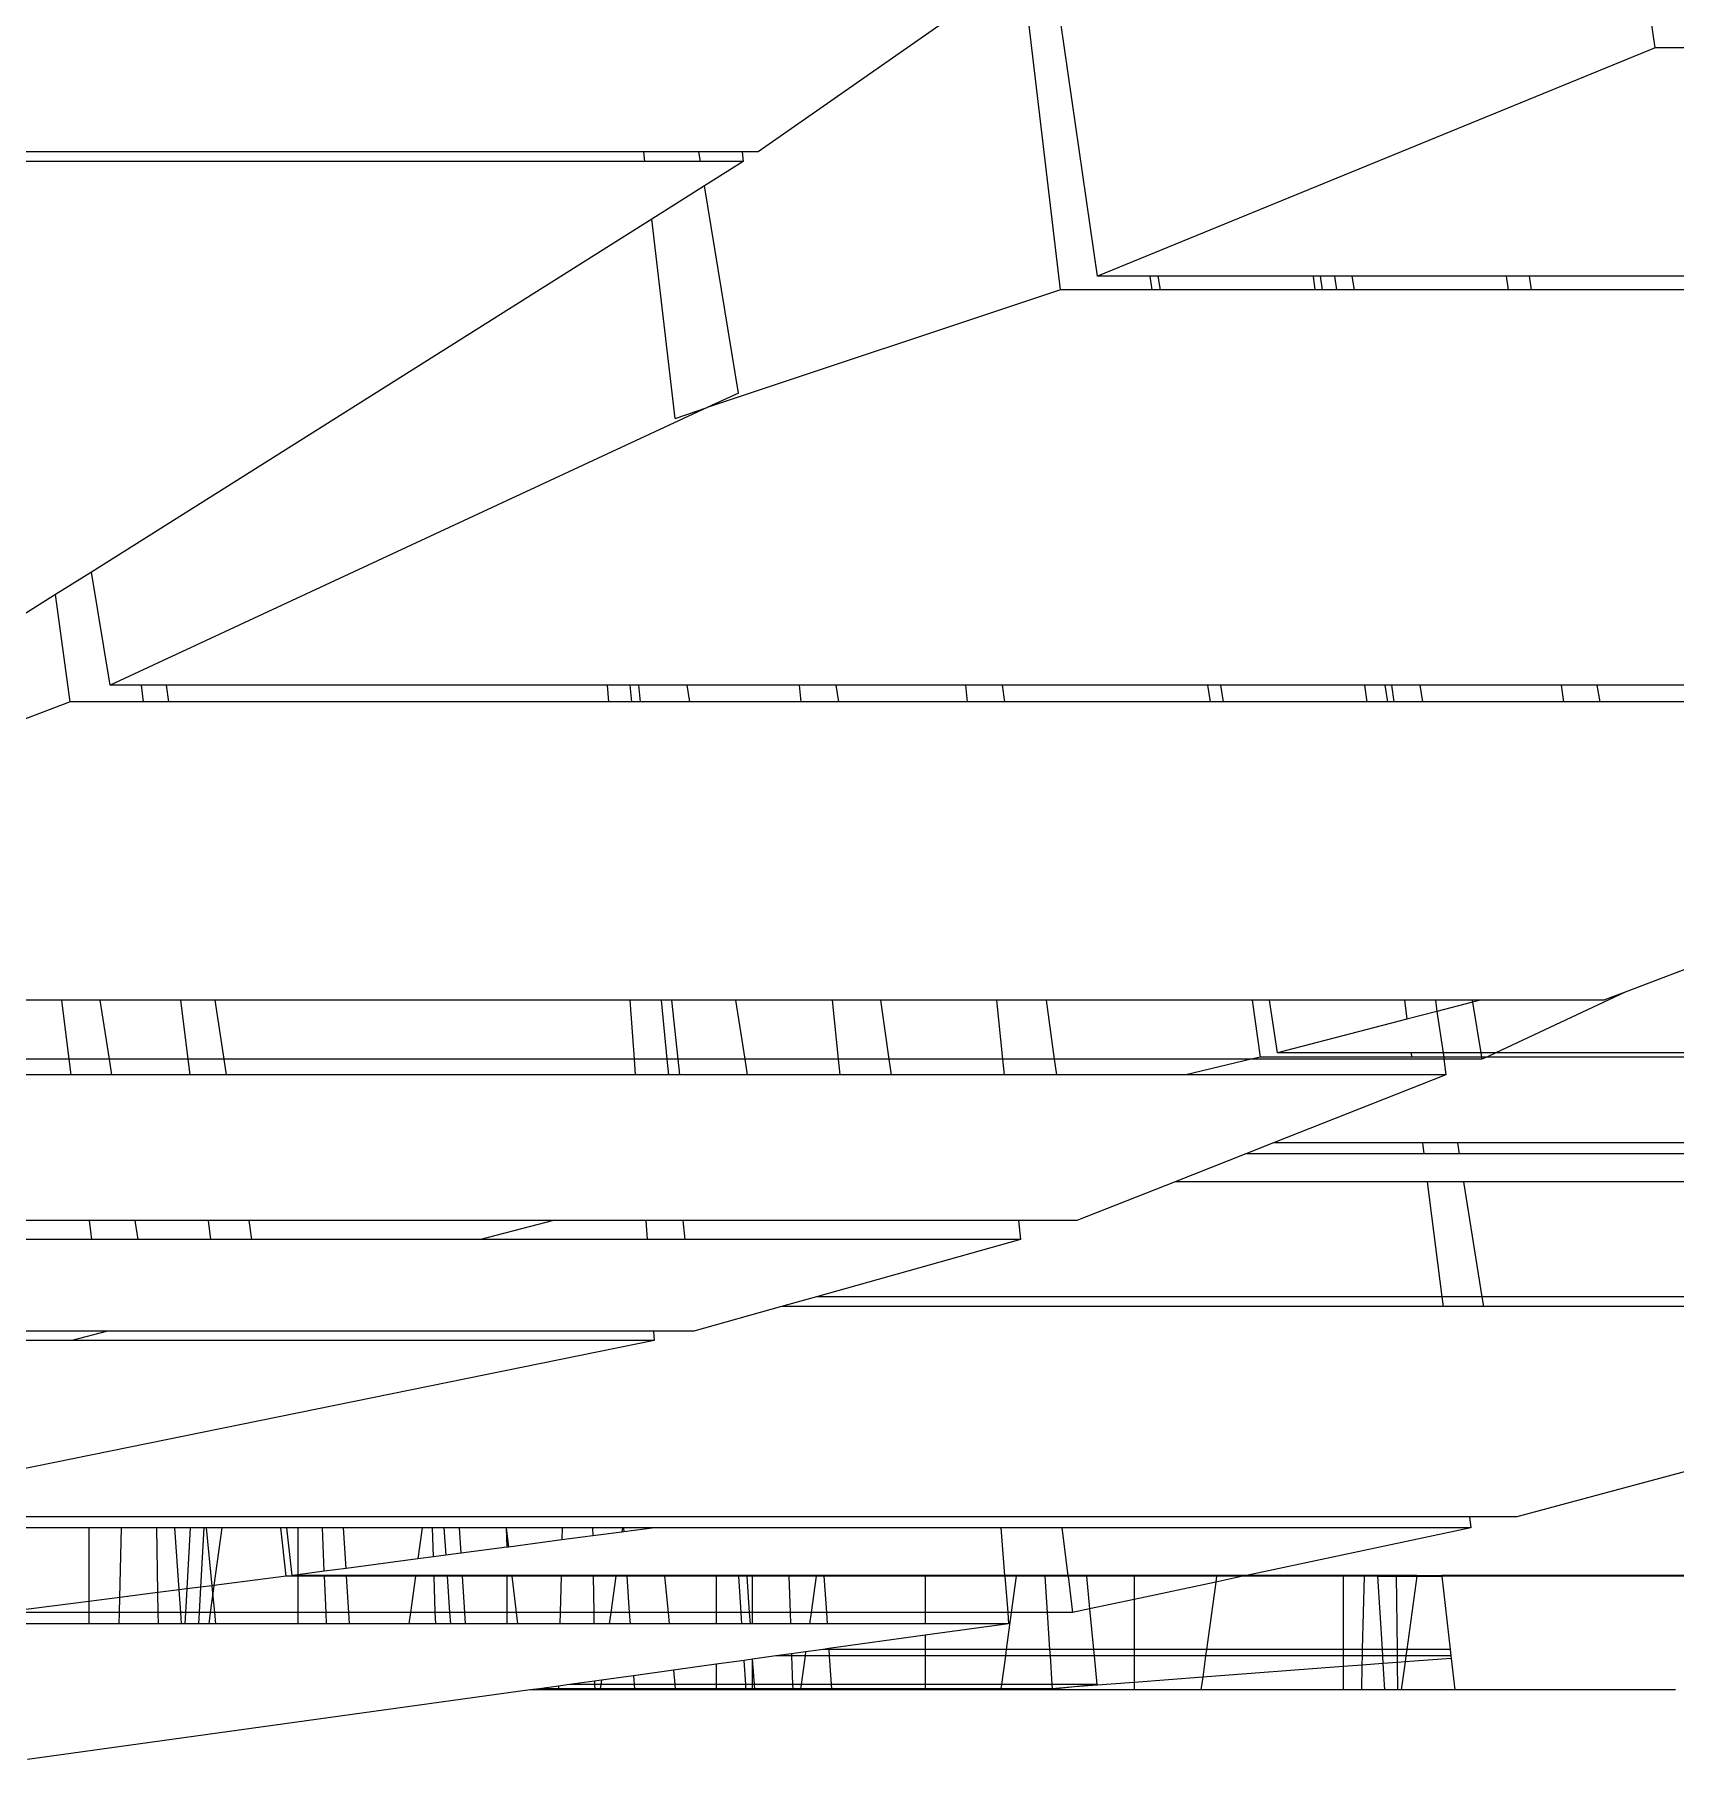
# Model space of a CAD drawing. Extents: x -24961 to 905641, y -154323 to 635957.
# Drawn here: x 438726.5 to 438792.7, y -132357.8 to -132288.3 of the extents above; entities that cross this region are included whole.
import ezdxf

# ---------------------------------------------------------------- set-up
doc = ezdxf.new("R2010")
doc.units = 0
doc.header["$LTSCALE"] = 1000
doc.header["$MEASUREMENT"] = 0

msp = doc.modelspace()

# ---------------------------------------------------------------- linework, layer by layer
for p, q in [((438791.871, -132288.858), (438783.437, -132230.559)), ((438769.391, -132298.055), (438767.48, -132284.84)), ((438766.366, -132285.617), (438755.717, -132293.043)), ((438767.899, -132298.609), (438766.366, -132285.617)), ((438791.871, -132288.858), (438769.391, -132298.055)), ((438885.234, -132288.858), (438791.871, -132288.858)), ((438751.105, -132293.043), (438726.064, -132293.043)), ((438751.152, -132293.442), (438751.105, -132293.043)), ((438753.331, -132293.043), (438751.105, -132293.043)), ((438753.397, -132293.442), (438753.331, -132293.043)), ((438755.075, -132293.043), (438753.331, -132293.043)), ((438755.075, -132293.043), (438755.117, -132293.442)), ((438755.717, -132293.043), (438755.075, -132293.043)), ((438751.152, -132293.442), (438726.129, -132293.442)), ((438753.397, -132293.442), (438751.152, -132293.442)), ((438755.117, -132293.442), (438753.397, -132293.442)), ((438755.117, -132293.442), (438753.558, -132294.423)), ((438753.558, -132294.423), (438751.426, -132295.765)), ((438754.928, -132302.769), (438753.558, -132294.423)), ((438751.426, -132295.765), (438728.845, -132309.981)), ((438752.372, -132303.788), (438751.426, -132295.765)), ((438771.514, -132298.055), (438769.391, -132298.055)), ((438771.593, -132298.609), (438771.514, -132298.055)), ((438771.843, -132298.055), (438771.514, -132298.055)), ((438771.928, -132298.609), (438771.843, -132298.055)), ((438778.084, -132298.055), (438771.843, -132298.055)), ((438778.084, -132298.055), (438778.154, -132298.609)), ((438778.368, -132298.055), (438778.084, -132298.055)), ((438778.368, -132298.055), (438778.455, -132298.609)), ((438778.95, -132298.055), (438778.368, -132298.055)), ((438778.95, -132298.055), (438779.027, -132298.609)), ((438779.65, -132298.055), (438778.95, -132298.055)), ((438779.65, -132298.055), (438779.742, -132298.609)), ((438785.868, -132298.055), (438779.65, -132298.055)), ((438785.868, -132298.055), (438785.943, -132298.609)), ((438786.788, -132298.055), (438785.868, -132298.055)), ((438786.788, -132298.055), (438786.88, -132298.609)), ((438808.777, -132298.055), (438786.788, -132298.055)), ((438767.899, -132298.609), (438753.661, -132303.358)), ((438771.593, -132298.609), (438767.899, -132298.609)), ((438771.928, -132298.609), (438771.593, -132298.609)), ((438778.154, -132298.609), (438771.928, -132298.609)), ((438778.455, -132298.609), (438778.154, -132298.609)), ((438779.027, -132298.609), (438778.455, -132298.609)), ((438779.742, -132298.609), (438779.027, -132298.609)), ((438785.943, -132298.609), (438779.742, -132298.609)), ((438786.88, -132298.609), (438785.943, -132298.609)), ((438808.846, -132298.609), (438786.88, -132298.609)), ((438754.928, -132302.769), (438753.661, -132303.358)), ((438753.661, -132303.358), (438729.593, -132314.535)), ((438752.372, -132303.788), (438753.661, -132303.358)), ((438728.845, -132309.981), (438727.398, -132310.892)), ((438729.593, -132314.535), (438728.845, -132309.981)), ((438727.398, -132310.892), (438709.101, -132322.411)), ((438727.981, -132315.216), (438727.398, -132310.892)), ((438730.858, -132314.535), (438729.593, -132314.535)), ((438730.943, -132315.216), (438730.858, -132314.535)), ((438731.863, -132314.535), (438730.858, -132314.535)), ((438731.968, -132315.216), (438731.863, -132314.535)), ((438749.633, -132314.535), (438731.863, -132314.535)), ((438749.633, -132314.535), (438749.682, -132315.216)), ((438750.542, -132314.535), (438749.633, -132314.535)), ((438750.542, -132314.535), (438750.609, -132315.216)), ((438750.907, -132314.535), (438750.542, -132314.535)), ((438750.978, -132315.216), (438750.907, -132314.535)), ((438752.859, -132314.535), (438750.907, -132314.535)), ((438752.964, -132315.216), (438752.859, -132314.535)), ((438757.377, -132314.535), (438752.859, -132314.535)), ((438757.449, -132315.216), (438757.377, -132314.535)), ((438758.865, -132314.535), (438757.377, -132314.535)), ((438758.962, -132315.216), (438758.865, -132314.535)), ((438764.068, -132314.535), (438758.865, -132314.535)), ((438764.068, -132314.535), (438764.135, -132315.216)), ((438765.548, -132314.535), (438764.068, -132314.535)), ((438765.548, -132314.535), (438765.643, -132315.216)), ((438773.847, -132314.535), (438765.548, -132314.535)), ((438773.943, -132315.216), (438773.847, -132314.535)), ((438774.372, -132314.535), (438773.847, -132314.535)), ((438774.477, -132315.216), (438774.372, -132314.535)), ((438780.163, -132314.535), (438774.372, -132314.535)), ((438780.163, -132314.535), (438780.249, -132315.216)), ((438780.98, -132314.535), (438780.163, -132314.535)), ((438780.98, -132314.535), (438781.088, -132315.216)), ((438781.247, -132314.535), (438780.98, -132314.535)), ((438781.247, -132314.535), (438781.342, -132315.216)), ((438782.387, -132314.535), (438781.247, -132314.535)), ((438782.387, -132314.535), (438782.5, -132315.216)), ((438788.089, -132314.535), (438782.387, -132314.535)), ((438788.089, -132314.535), (438788.181, -132315.216)), ((438789.525, -132314.535), (438788.089, -132314.535)), ((438789.525, -132314.535), (438789.639, -132315.216)), ((438810.836, -132314.535), (438789.525, -132314.535)), ((438727.981, -132315.216), (438709.101, -132322.411)), ((438730.943, -132315.216), (438727.981, -132315.216)), ((438731.968, -132315.216), (438730.943, -132315.216)), ((438749.682, -132315.216), (438731.968, -132315.216)), ((438750.609, -132315.216), (438749.682, -132315.216)), ((438750.978, -132315.216), (438750.609, -132315.216)), ((438752.964, -132315.216), (438750.978, -132315.216)), ((438757.449, -132315.216), (438752.964, -132315.216)), ((438758.962, -132315.216), (438757.449, -132315.216)), ((438764.135, -132315.216), (438758.962, -132315.216)), ((438765.643, -132315.216), (438764.135, -132315.216)), ((438773.943, -132315.216), (438765.643, -132315.216)), ((438774.477, -132315.216), (438773.943, -132315.216)), ((438780.249, -132315.216), (438774.477, -132315.216)), ((438781.088, -132315.216), (438780.249, -132315.216)), ((438781.342, -132315.216), (438781.088, -132315.216)), ((438782.5, -132315.216), (438781.342, -132315.216)), ((438788.181, -132315.216), (438782.5, -132315.216)), ((438789.639, -132315.216), (438788.181, -132315.216)), ((438810.921, -132315.216), (438789.639, -132315.216)), ((438800.317, -132323.229), (438790.663, -132326.908)), ((438727.65, -132327.237), (438701.844, -132327.237)), ((438727.948, -132329.619), (438727.65, -132327.237)), ((438729.192, -132327.237), (438727.65, -132327.237)), ((438729.57, -132329.619), (438729.192, -132327.237)), ((438732.445, -132327.237), (438729.192, -132327.237)), ((438732.743, -132329.619), (438732.445, -132327.237)), ((438733.824, -132327.237), (438732.445, -132327.237)), ((438734.191, -132329.619), (438733.824, -132327.237)), ((438750.545, -132327.237), (438733.824, -132327.237)), ((438750.545, -132327.237), (438750.716, -132329.619)), ((438751.802, -132327.237), (438750.545, -132327.237)), ((438751.802, -132327.237), (438752.038, -132329.619)), ((438752.239, -132327.237), (438751.802, -132327.237)), ((438752.488, -132329.619), (438752.239, -132327.237)), ((438754.819, -132327.237), (438752.239, -132327.237)), ((438755.187, -132329.619), (438754.819, -132327.237)), ((438758.709, -132327.237), (438754.819, -132327.237)), ((438758.959, -132329.619), (438758.709, -132327.237)), ((438760.663, -132327.237), (438758.709, -132327.237)), ((438761, -132329.619), (438760.663, -132327.237)), ((438765.328, -132327.237), (438760.663, -132327.237)), ((438765.328, -132327.237), (438765.564, -132329.619)), ((438767.319, -132327.237), (438765.328, -132327.237)), ((438767.319, -132327.237), (438767.651, -132329.619)), ((438775.644, -132327.237), (438767.319, -132327.237)), ((438775.969, -132329.527), (438775.644, -132327.237)), ((438776.322, -132327.237), (438775.644, -132327.237)), ((438776.647, -132329.358), (438776.322, -132327.237)), ((438781.766, -132327.237), (438776.322, -132327.237)), ((438781.766, -132327.237), (438781.863, -132328.008)), ((438783.018, -132327.237), (438781.766, -132327.237)), ((438783.018, -132327.237), (438783.066, -132327.696)), ((438784.497, -132327.237), (438783.018, -132327.237)), ((438784.511, -132327.322), (438783.066, -132327.696)), ((438784.497, -132327.237), (438784.511, -132327.322)), ((438784.839, -132327.237), (438784.497, -132327.237)), ((438784.839, -132327.237), (438784.511, -132327.322)), ((438784.511, -132327.322), (438784.849, -132329.358)), ((438789.8, -132327.237), (438784.839, -132327.237)), ((438790.663, -132326.908), (438785.448, -132329.358)), ((438790.663, -132326.908), (438789.8, -132327.237)), ((438781.863, -132328.008), (438776.647, -132329.358)), ((438783.066, -132327.696), (438781.863, -132328.008)), ((438783.066, -132327.696), (438783.33, -132329.358)), ((438782.033, -132329.358), (438776.647, -132329.358)), ((438782.033, -132329.358), (438782.054, -132329.527)), ((438783.33, -132329.358), (438782.033, -132329.358)), ((438783.33, -132329.358), (438783.356, -132329.527)), ((438784.849, -132329.358), (438783.33, -132329.358)), ((438784.849, -132329.358), (438784.877, -132329.527)), ((438785.448, -132329.358), (438784.849, -132329.358)), ((438785.448, -132329.358), (438785.088, -132329.527)), ((438812.687, -132329.358), (438785.448, -132329.358)), ((438727.948, -132329.619), (438698.599, -132329.619)), ((438728.026, -132330.247), (438727.948, -132329.619)), ((438729.57, -132329.619), (438727.948, -132329.619)), ((438729.669, -132330.247), (438729.57, -132329.619)), ((438732.743, -132329.619), (438729.57, -132329.619)), ((438732.821, -132330.247), (438732.743, -132329.619)), ((438734.191, -132329.619), (438732.743, -132329.619)), ((438734.288, -132330.247), (438734.191, -132329.619)), ((438750.716, -132329.619), (438734.191, -132329.619)), ((438750.716, -132329.619), (438750.761, -132330.247)), ((438752.038, -132329.619), (438750.716, -132329.619)), ((438752.038, -132329.619), (438752.101, -132330.247)), ((438752.488, -132329.619), (438752.038, -132329.619)), ((438752.554, -132330.247), (438752.488, -132329.619)), ((438755.187, -132329.619), (438752.488, -132329.619)), ((438755.284, -132330.247), (438755.187, -132329.619)), ((438758.959, -132329.619), (438755.187, -132329.619)), ((438759.025, -132330.247), (438758.959, -132329.619)), ((438761, -132329.619), (438758.959, -132329.619)), ((438761.089, -132330.247), (438761, -132329.619)), ((438765.564, -132329.619), (438761, -132329.619)), ((438765.564, -132329.619), (438765.627, -132330.247)), ((438767.651, -132329.619), (438765.564, -132329.619)), ((438767.651, -132329.619), (438767.739, -132330.247)), ((438775.583, -132329.619), (438767.651, -132329.619)), ((438775.583, -132329.619), (438772.952, -132330.247)), ((438775.969, -132329.527), (438775.583, -132329.619)), ((438783.35, -132329.619), (438775.583, -132329.619)), ((438782.054, -132329.527), (438775.969, -132329.527)), ((438783.356, -132329.527), (438782.054, -132329.527)), ((438783.356, -132329.527), (438783.35, -132329.619)), ((438783.35, -132329.619), (438783.438, -132330.247)), ((438784.892, -132329.619), (438783.35, -132329.619)), ((438784.877, -132329.527), (438783.356, -132329.527)), ((438784.877, -132329.527), (438784.892, -132329.619)), ((438785.088, -132329.527), (438784.877, -132329.527)), ((438785.088, -132329.527), (438784.892, -132329.619)), ((438812.709, -132329.527), (438785.088, -132329.527)), ((438728.026, -132330.247), (438698.699, -132330.247)), ((438729.669, -132330.247), (438728.026, -132330.247)), ((438732.821, -132330.247), (438729.669, -132330.247)), ((438734.288, -132330.247), (438732.821, -132330.247)), ((438750.761, -132330.247), (438734.288, -132330.247)), ((438752.101, -132330.247), (438750.761, -132330.247)), ((438752.554, -132330.247), (438752.101, -132330.247)), ((438755.284, -132330.247), (438752.554, -132330.247)), ((438759.025, -132330.247), (438755.284, -132330.247)), ((438761.089, -132330.247), (438759.025, -132330.247)), ((438765.627, -132330.247), (438761.089, -132330.247)), ((438767.739, -132330.247), (438765.627, -132330.247)), ((438772.952, -132330.247), (438767.739, -132330.247)), ((438783.438, -132330.247), (438772.952, -132330.247)), ((438783.438, -132330.247), (438776.488, -132332.987)), ((438775.371, -132333.427), (438772.521, -132334.551)), ((438776.488, -132332.987), (438775.371, -132333.427)), ((438782.547, -132333.427), (438775.371, -132333.427)), ((438782.491, -132332.987), (438776.488, -132332.987)), ((438782.491, -132332.987), (438782.547, -132333.427)), ((438783.905, -132332.987), (438782.491, -132332.987)), ((438783.975, -132333.427), (438782.547, -132333.427)), ((438783.905, -132332.987), (438783.975, -132333.427)), ((438813.141, -132332.987), (438783.905, -132332.987)), ((438813.196, -132333.427), (438783.975, -132333.427)), ((438772.521, -132334.551), (438768.557, -132336.114)), ((438782.688, -132334.551), (438772.521, -132334.551)), ((438782.688, -132334.551), (438783.273, -132339.185)), ((438784.153, -132334.551), (438782.688, -132334.551)), ((438784.153, -132334.551), (438784.887, -132339.185)), ((438813.336, -132334.551), (438784.153, -132334.551)), ((438728.759, -132336.114), (438699.629, -132336.114)), ((438728.855, -132336.88), (438728.759, -132336.114)), ((438730.599, -132336.114), (438728.759, -132336.114)), ((438730.721, -132336.88), (438730.599, -132336.114)), ((438733.554, -132336.114), (438730.599, -132336.114)), ((438733.65, -132336.88), (438733.554, -132336.114)), ((438735.194, -132336.114), (438733.554, -132336.114)), ((438735.312, -132336.88), (438735.194, -132336.114)), ((438747.461, -132336.114), (438735.194, -132336.114)), ((438747.461, -132336.114), (438744.52, -132336.88)), ((438751.182, -132336.114), (438747.461, -132336.114)), ((438751.182, -132336.114), (438751.237, -132336.88)), ((438752.683, -132336.114), (438751.182, -132336.114)), ((438752.683, -132336.114), (438752.759, -132336.88)), ((438766.209, -132336.114), (438752.683, -132336.114)), ((438766.209, -132336.114), (438766.285, -132336.88)), ((438768.557, -132336.114), (438766.209, -132336.114)), ((438728.855, -132336.88), (438699.75, -132336.88)), ((438730.721, -132336.88), (438728.855, -132336.88)), ((438733.65, -132336.88), (438730.721, -132336.88)), ((438735.312, -132336.88), (438733.65, -132336.88)), ((438744.52, -132336.88), (438735.312, -132336.88)), ((438751.237, -132336.88), (438744.52, -132336.88)), ((438752.759, -132336.88), (438751.237, -132336.88)), ((438766.285, -132336.88), (438752.759, -132336.88)), ((438766.285, -132336.88), (438758.07, -132339.185)), ((438758.07, -132339.185), (438756.659, -132339.581)), ((438783.273, -132339.185), (438758.07, -132339.185)), ((438783.273, -132339.185), (438783.323, -132339.581)), ((438784.887, -132339.185), (438783.273, -132339.185)), ((438784.887, -132339.185), (438784.95, -132339.581)), ((438809.48, -132339.185), (438784.887, -132339.185)), ((438756.659, -132339.581), (438753.125, -132340.573)), ((438783.323, -132339.581), (438756.659, -132339.581)), ((438784.95, -132339.581), (438783.323, -132339.581)), ((438807.31, -132339.581), (438784.95, -132339.581)), ((438729.493, -132340.573), (438700.335, -132340.573)), ((438729.493, -132340.573), (438728.052, -132340.958)), ((438751.502, -132340.573), (438729.493, -132340.573)), ((438751.502, -132340.573), (438751.53, -132340.958)), ((438753.125, -132340.573), (438751.502, -132340.573)), ((438728.052, -132340.958), (438700.397, -132340.958)), ((438751.53, -132340.958), (438716.586, -132348.054)), ((438751.53, -132340.958), (438728.052, -132340.958)), ((438796.201, -132345.404), (438786.293, -132348.054)), ((438784.392, -132348.054), (438716.586, -132348.054)), ((438784.392, -132348.054), (438784.448, -132348.497)), ((438786.293, -132348.054), (438784.392, -132348.054)), ((438728.735, -132348.497), (438726.028, -132348.497)), ((438728.735, -132348.497), (438728.735, -132351.464)), ((438730.052, -132348.497), (438728.735, -132348.497)), ((438729.985, -132351.305), (438730.052, -132348.497)), ((438731.476, -132348.497), (438730.052, -132348.497)), ((438731.522, -132351.11), (438731.476, -132348.497)), ((438732.205, -132348.497), (438731.476, -132348.497)), ((438732.381, -132351.001), (438732.205, -132348.497)), ((438732.823, -132348.497), (438732.205, -132348.497)), ((438732.823, -132348.497), (438732.688, -132350.962)), ((438733.373, -132348.497), (438732.823, -132348.497)), ((438733.373, -132348.497), (438733.243, -132350.892)), ((438733.477, -132348.497), (438733.373, -132348.497)), ((438733.708, -132350.833), (438733.477, -132348.497)), ((438734.101, -132348.497), (438733.477, -132348.497)), ((438734.101, -132348.497), (438733.781, -132350.824)), ((438736.482, -132348.497), (438734.101, -132348.497)), ((438736.696, -132350.453), (438736.482, -132348.497)), ((438736.717, -132348.497), (438736.482, -132348.497)), ((438736.935, -132350.422), (438736.717, -132348.497)), ((438737.162, -132348.497), (438736.717, -132348.497)), ((438737.162, -132348.497), (438737.162, -132350.392)), ((438738.157, -132348.497), (438737.162, -132348.497)), ((438738.229, -132350.252), (438738.157, -132348.497)), ((438739, -132348.497), (438738.157, -132348.497)), ((438739.103, -132350.137), (438739, -132348.497)), ((438742.173, -132348.497), (438739, -132348.497)), ((438742.173, -132348.497), (438742, -132349.755)), ((438742.584, -132348.497), (438742.173, -132348.497)), ((438742.625, -132349.673), (438742.584, -132348.497)), ((438743.051, -132348.497), (438742.584, -132348.497)), ((438743.051, -132348.497), (438743.126, -132349.607)), ((438743.676, -132348.497), (438743.051, -132348.497)), ((438743.741, -132349.526), (438743.676, -132348.497)), ((438745.565, -132348.497), (438743.676, -132348.497)), ((438745.565, -132348.497), (438745.655, -132349.274)), ((438745.565, -132348.497), (438745.589, -132349.282)), ((438747.819, -132348.497), (438745.565, -132348.497)), ((438747.819, -132348.497), (438747.807, -132348.99)), ((438749.048, -132348.827), (438747.807, -132348.99)), ((438749.044, -132348.497), (438747.819, -132348.497)), ((438749.044, -132348.497), (438749.048, -132348.827)), ((438750.246, -132348.497), (438749.044, -132348.497)), ((438750.222, -132348.672), (438749.048, -132348.827)), ((438750.246, -132348.497), (438750.222, -132348.672)), ((438750.305, -132348.661), (438750.222, -132348.672)), ((438750.294, -132348.497), (438750.246, -132348.497)), ((438750.294, -132348.497), (438750.305, -132348.661)), ((438751.553, -132348.497), (438750.294, -132348.497)), ((438751.553, -132348.497), (438750.305, -132348.661)), ((438765.494, -132348.497), (438751.553, -132348.497)), ((438765.494, -132348.497), (438765.652, -132350.422)), ((438767.959, -132348.497), (438765.494, -132348.497)), ((438784.448, -132348.497), (438767.959, -132348.497)), ((438767.959, -132348.497), (438768.202, -132350.422)), ((438784.448, -132348.497), (438775.401, -132350.422)), ((438743.126, -132349.607), (438742.625, -132349.673)), ((438743.741, -132349.526), (438743.126, -132349.607)), ((438745.589, -132349.282), (438743.741, -132349.526)), ((438745.655, -132349.274), (438745.589, -132349.282)), ((438747.807, -132348.99), (438745.655, -132349.274)), ((438738.229, -132350.252), (438737.162, -132350.392)), ((438739.103, -132350.137), (438738.229, -132350.252)), ((438742, -132349.755), (438739.103, -132350.137)), ((438742.625, -132349.673), (438742, -132349.755)), ((438732.381, -132351.001), (438731.522, -132351.11)), ((438732.688, -132350.962), (438732.381, -132351.001)), ((438732.445, -132351.915), (438732.381, -132351.001)), ((438732.688, -132350.962), (438732.636, -132351.915)), ((438733.243, -132350.892), (438732.688, -132350.962)), ((438733.243, -132350.892), (438733.187, -132351.915)), ((438733.708, -132350.833), (438733.243, -132350.892)), ((438733.781, -132350.824), (438733.708, -132350.833)), ((438733.738, -132351.136), (438733.708, -132350.833)), ((438733.781, -132350.824), (438733.738, -132351.136)), ((438736.696, -132350.453), (438733.781, -132350.824)), ((438737.162, -132350.453), (438736.696, -132350.453)), ((438737.162, -132350.392), (438736.935, -132350.422)), ((438737.162, -132350.422), (438736.935, -132350.422)), ((438737.162, -132350.422), (438737.162, -132350.453)), ((438738.236, -132350.422), (438737.162, -132350.422)), ((438737.162, -132350.453), (438737.162, -132351.915)), ((438738.237, -132350.453), (438737.162, -132350.453)), ((438738.237, -132350.453), (438738.236, -132350.422)), ((438739.121, -132350.422), (438738.236, -132350.422)), ((438738.297, -132351.915), (438738.237, -132350.453)), ((438739.123, -132350.453), (438738.237, -132350.453)), ((438739.123, -132350.453), (438739.121, -132350.422)), ((438741.909, -132350.422), (438739.121, -132350.422)), ((438739.215, -132351.915), (438739.123, -132350.453)), ((438741.904, -132350.453), (438739.123, -132350.453)), ((438741.904, -132350.453), (438741.703, -132351.915)), ((438741.909, -132350.422), (438741.904, -132350.453)), ((438742.652, -132350.453), (438741.904, -132350.453)), ((438742.651, -132350.422), (438741.909, -132350.422)), ((438742.652, -132350.453), (438742.651, -132350.422)), ((438743.18, -132350.422), (438742.651, -132350.422)), ((438742.702, -132351.915), (438742.652, -132350.453)), ((438743.182, -132350.453), (438742.652, -132350.453)), ((438743.18, -132350.422), (438743.182, -132350.453)), ((438743.798, -132350.422), (438743.18, -132350.422)), ((438743.182, -132350.453), (438743.28, -132351.915)), ((438743.8, -132350.453), (438743.182, -132350.453)), ((438743.8, -132350.453), (438743.798, -132350.422)), ((438745.589, -132350.422), (438743.798, -132350.422)), ((438743.892, -132351.915), (438743.8, -132350.453)), ((438745.589, -132350.453), (438743.8, -132350.453)), ((438745.589, -132350.422), (438745.589, -132350.453)), ((438745.789, -132350.422), (438745.589, -132350.422)), ((438745.589, -132350.453), (438745.589, -132351.915)), ((438745.792, -132350.453), (438745.589, -132350.453)), ((438745.789, -132350.422), (438745.792, -132350.453)), ((438747.773, -132350.422), (438745.789, -132350.422)), ((438745.792, -132350.453), (438745.962, -132351.915)), ((438747.772, -132350.453), (438745.792, -132350.453)), ((438747.772, -132350.453), (438747.738, -132351.915)), ((438747.773, -132350.422), (438747.772, -132350.453)), ((438749.069, -132350.453), (438747.772, -132350.453)), ((438749.069, -132350.422), (438747.773, -132350.422)), ((438749.069, -132350.422), (438749.069, -132350.453)), ((438749.981, -132350.422), (438749.069, -132350.422)), ((438749.069, -132350.453), (438749.088, -132351.915)), ((438749.977, -132350.453), (438749.069, -132350.453)), ((438749.977, -132350.453), (438749.776, -132351.915)), ((438749.981, -132350.422), (438749.977, -132350.453)), ((438750.425, -132350.453), (438749.977, -132350.453)), ((438750.423, -132350.422), (438749.981, -132350.422)), ((438750.423, -132350.422), (438750.425, -132350.453)), ((438751.941, -132350.422), (438750.423, -132350.422)), ((438750.425, -132350.453), (438750.523, -132351.915)), ((438751.944, -132350.453), (438750.425, -132350.453)), ((438751.941, -132350.422), (438751.944, -132350.453)), ((438754.017, -132350.422), (438751.941, -132350.422)), ((438751.944, -132350.453), (438752.084, -132351.915)), ((438754.017, -132350.453), (438751.944, -132350.453)), ((438754.017, -132350.422), (438754.017, -132350.453)), ((438754.937, -132350.422), (438754.017, -132350.422)), ((438754.017, -132350.453), (438754.017, -132351.915)), ((438754.939, -132350.453), (438754.017, -132350.453)), ((438754.939, -132350.453), (438754.937, -132350.422)), ((438755.267, -132350.422), (438754.937, -132350.422)), ((438755.031, -132351.915), (438754.939, -132350.453)), ((438755.269, -132350.453), (438754.939, -132350.453)), ((438755.269, -132350.453), (438755.267, -132350.422)), ((438755.487, -132350.422), (438755.267, -132350.422)), ((438755.372, -132351.915), (438755.269, -132350.453)), ((438755.487, -132350.453), (438755.269, -132350.453)), ((438755.487, -132350.453), (438755.487, -132350.422)), ((438756.953, -132350.422), (438755.487, -132350.422)), ((438755.488, -132351.915), (438755.487, -132350.453)), ((438756.954, -132350.453), (438755.487, -132350.453)), ((438756.953, -132350.422), (438756.954, -132350.453)), ((438758.054, -132350.422), (438756.953, -132350.422)), ((438756.954, -132350.453), (438757.005, -132351.915)), ((438758.049, -132350.453), (438756.954, -132350.453)), ((438758.049, -132350.453), (438757.848, -132351.915)), ((438758.054, -132350.422), (438758.049, -132350.453)), ((438758.366, -132350.453), (438758.049, -132350.453)), ((438758.364, -132350.422), (438758.054, -132350.422)), ((438758.364, -132350.422), (438758.366, -132350.453)), ((438762.444, -132350.422), (438758.364, -132350.422)), ((438758.366, -132350.453), (438758.466, -132351.915)), ((438762.444, -132350.453), (438758.366, -132350.453)), ((438762.444, -132350.422), (438762.444, -132350.453)), ((438765.652, -132350.422), (438762.444, -132350.422)), ((438762.444, -132350.453), (438762.444, -132351.915)), ((438765.655, -132350.453), (438762.444, -132350.453)), ((438765.652, -132350.422), (438765.655, -132350.453)), ((438766.126, -132350.422), (438765.652, -132350.422)), ((438765.655, -132350.453), (438765.775, -132351.915)), ((438766.122, -132350.453), (438765.655, -132350.453)), ((438766.122, -132350.453), (438765.921, -132351.915)), ((438766.126, -132350.422), (438766.122, -132350.453)), ((438767.273, -132350.453), (438766.122, -132350.453)), ((438767.271, -132350.422), (438766.126, -132350.422)), ((438767.271, -132350.422), (438767.273, -132350.453)), ((438768.202, -132350.422), (438767.271, -132350.422)), ((438767.273, -132350.453), (438767.368, -132351.915)), ((438768.206, -132350.453), (438767.273, -132350.453)), ((438768.202, -132350.422), (438768.206, -132350.453)), ((438768.949, -132350.422), (438768.202, -132350.422)), ((438768.206, -132350.453), (438768.39, -132351.915)), ((438768.952, -132350.453), (438768.206, -132350.453)), ((438768.949, -132350.422), (438768.952, -132350.453)), ((438770.871, -132350.422), (438768.949, -132350.422)), ((438768.952, -132350.453), (438769.078, -132351.768)), ((438770.871, -132350.453), (438768.952, -132350.453)), ((438770.871, -132350.422), (438770.871, -132350.453)), ((438774.199, -132350.422), (438770.871, -132350.422)), ((438770.871, -132350.453), (438770.871, -132351.387)), ((438774.194, -132350.453), (438770.871, -132350.453)), ((438774.162, -132350.686), (438770.871, -132351.387)), ((438774.162, -132350.686), (438773.789, -132353.402)), ((438775.256, -132350.453), (438774.162, -132350.686)), ((438774.194, -132350.453), (438774.162, -132350.686)), ((438774.199, -132350.422), (438774.194, -132350.453)), ((438775.256, -132350.453), (438774.194, -132350.453)), ((438775.401, -132350.422), (438774.199, -132350.422)), ((438775.401, -132350.422), (438775.256, -132350.453)), ((438779.298, -132350.453), (438775.256, -132350.453)), ((438779.298, -132350.422), (438775.401, -132350.422)), ((438779.298, -132350.422), (438779.298, -132350.453)), ((438780.153, -132350.422), (438779.298, -132350.422)), ((438779.298, -132350.453), (438779.298, -132353.402)), ((438780.152, -132350.453), (438779.298, -132350.453)), ((438780.082, -132353.402), (438780.152, -132350.453)), ((438780.152, -132350.453), (438780.153, -132350.422)), ((438780.676, -132350.453), (438780.152, -132350.453)), ((438780.674, -132350.422), (438780.153, -132350.422)), ((438780.674, -132350.422), (438780.676, -132350.453)), ((438781.449, -132350.422), (438780.674, -132350.422)), ((438780.676, -132350.453), (438780.863, -132353.402)), ((438780.676, -132350.453), (438781.449, -132350.453)), ((438781.449, -132350.453), (438781.449, -132350.422)), ((438782.271, -132350.422), (438781.449, -132350.422)), ((438781.487, -132353.402), (438781.449, -132350.453)), ((438781.449, -132350.453), (438782.267, -132350.453)), ((438782.267, -132350.453), (438781.861, -132353.402)), ((438782.271, -132350.422), (438782.267, -132350.453)), ((438782.267, -132350.453), (438783.276, -132350.453)), ((438782.271, -132350.422), (438783.272, -132350.422)), ((438783.272, -132350.422), (438783.276, -132350.453)), ((438805.878, -132350.422), (438783.272, -132350.422)), ((438783.276, -132350.453), (438783.609, -132353.402)), ((438805.6, -132350.453), (438783.276, -132350.453)), ((438728.735, -132351.464), (438725.778, -132351.84)), ((438729.985, -132351.305), (438728.735, -132351.464)), ((438728.735, -132351.464), (438728.735, -132351.915)), ((438729.971, -132351.915), (438729.985, -132351.305)), ((438731.522, -132351.11), (438729.985, -132351.305)), ((438731.536, -132351.915), (438731.522, -132351.11)), ((438733.738, -132351.136), (438733.631, -132351.915)), ((438733.815, -132351.915), (438733.738, -132351.136)), ((438770.871, -132351.387), (438769.078, -132351.768)), ((438770.871, -132351.387), (438770.871, -132353.402)), ((438728.735, -132351.915), (438725.784, -132351.915)), ((438728.735, -132352.367), (438725.821, -132352.367)), ((438728.735, -132351.915), (438728.735, -132352.367)), ((438729.971, -132351.915), (438728.735, -132351.915)), ((438729.96, -132352.367), (438728.735, -132352.367)), ((438729.96, -132352.367), (438729.971, -132351.915)), ((438731.544, -132352.367), (438729.96, -132352.367)), ((438731.536, -132351.915), (438729.971, -132351.915)), ((438731.544, -132352.367), (438731.536, -132351.915)), ((438732.445, -132351.915), (438731.536, -132351.915)), ((438732.476, -132352.367), (438731.544, -132352.367)), ((438732.476, -132352.367), (438732.445, -132351.915)), ((438732.636, -132351.915), (438732.445, -132351.915)), ((438732.612, -132352.367), (438732.476, -132352.367)), ((438732.636, -132351.915), (438732.612, -132352.367)), ((438733.162, -132352.367), (438732.612, -132352.367)), ((438733.187, -132351.915), (438732.636, -132351.915)), ((438733.187, -132351.915), (438733.162, -132352.367)), ((438733.569, -132352.367), (438733.162, -132352.367)), ((438733.631, -132351.915), (438733.187, -132351.915)), ((438733.631, -132351.915), (438733.569, -132352.367)), ((438733.86, -132352.367), (438733.569, -132352.367)), ((438733.815, -132351.915), (438733.631, -132351.915)), ((438733.86, -132352.367), (438733.815, -132351.915)), ((438737.162, -132351.915), (438733.815, -132351.915)), ((438737.162, -132352.367), (438733.86, -132352.367)), ((438737.162, -132351.915), (438737.162, -132352.367)), ((438738.297, -132351.915), (438737.162, -132351.915)), ((438738.315, -132352.367), (438737.162, -132352.367)), ((438738.315, -132352.367), (438738.297, -132351.915)), ((438739.215, -132351.915), (438738.297, -132351.915)), ((438739.244, -132352.367), (438738.315, -132352.367)), ((438739.244, -132352.367), (438739.215, -132351.915)), ((438741.703, -132351.915), (438739.215, -132351.915)), ((438741.641, -132352.367), (438739.244, -132352.367)), ((438741.703, -132351.915), (438741.641, -132352.367)), ((438742.718, -132352.367), (438741.641, -132352.367)), ((438742.702, -132351.915), (438741.703, -132351.915)), ((438742.718, -132352.367), (438742.702, -132351.915)), ((438743.28, -132351.915), (438742.702, -132351.915)), ((438743.31, -132352.367), (438742.718, -132352.367)), ((438743.28, -132351.915), (438743.31, -132352.367)), ((438743.892, -132351.915), (438743.28, -132351.915)), ((438743.92, -132352.367), (438743.31, -132352.367)), ((438743.92, -132352.367), (438743.892, -132351.915)), ((438745.589, -132351.915), (438743.892, -132351.915)), ((438745.589, -132352.367), (438743.92, -132352.367)), ((438745.589, -132351.915), (438745.589, -132352.367)), ((438745.962, -132351.915), (438745.589, -132351.915)), ((438746.015, -132352.367), (438745.589, -132352.367)), ((438745.962, -132351.915), (438746.015, -132352.367)), ((438747.738, -132351.915), (438745.962, -132351.915)), ((438747.727, -132352.367), (438746.015, -132352.367)), ((438747.738, -132351.915), (438747.727, -132352.367)), ((438749.093, -132352.367), (438747.727, -132352.367)), ((438749.088, -132351.915), (438747.738, -132351.915)), ((438749.088, -132351.915), (438749.093, -132352.367)), ((438749.776, -132351.915), (438749.088, -132351.915)), ((438749.714, -132352.367), (438749.093, -132352.367)), ((438749.776, -132351.915), (438749.714, -132352.367)), ((438750.553, -132352.367), (438749.714, -132352.367)), ((438750.523, -132351.915), (438749.776, -132351.915)), ((438750.523, -132351.915), (438750.553, -132352.367)), ((438752.084, -132351.915), (438750.523, -132351.915)), ((438752.127, -132352.367), (438750.553, -132352.367)), ((438752.084, -132351.915), (438752.127, -132352.367)), ((438754.017, -132351.915), (438752.084, -132351.915)), ((438754.017, -132352.367), (438752.127, -132352.367)), ((438754.017, -132351.915), (438754.017, -132352.367)), ((438755.031, -132351.915), (438754.017, -132351.915)), ((438755.06, -132352.367), (438754.017, -132352.367)), ((438755.06, -132352.367), (438755.031, -132351.915)), ((438755.372, -132351.915), (438755.031, -132351.915)), ((438755.403, -132352.367), (438755.06, -132352.367)), ((438755.403, -132352.367), (438755.372, -132351.915)), ((438755.488, -132351.915), (438755.372, -132351.915)), ((438755.488, -132352.367), (438755.403, -132352.367)), ((438755.488, -132352.367), (438755.488, -132351.915)), ((438757.005, -132351.915), (438755.488, -132351.915)), ((438757.02, -132352.367), (438755.488, -132352.367)), ((438757.005, -132351.915), (438757.02, -132352.367)), ((438757.848, -132351.915), (438757.005, -132351.915)), ((438757.786, -132352.367), (438757.02, -132352.367)), ((438757.848, -132351.915), (438757.786, -132352.367)), ((438758.497, -132352.367), (438757.786, -132352.367)), ((438758.466, -132351.915), (438757.848, -132351.915)), ((438758.466, -132351.915), (438758.497, -132352.367)), ((438762.444, -132351.915), (438758.466, -132351.915)), ((438762.444, -132352.367), (438758.497, -132352.367)), ((438762.444, -132351.915), (438762.444, -132352.367)), ((438765.775, -132351.915), (438762.444, -132351.915)), ((438765.812, -132352.367), (438762.444, -132352.833)), ((438765.812, -132352.367), (438762.444, -132352.367)), ((438765.921, -132351.915), (438765.716, -132353.402)), ((438765.775, -132351.915), (438765.812, -132352.367)), ((438765.921, -132351.915), (438765.775, -132351.915)), ((438767.368, -132351.915), (438765.921, -132351.915)), ((438767.368, -132351.915), (438767.465, -132353.402)), ((438768.39, -132351.915), (438767.368, -132351.915)), ((438769.078, -132351.768), (438768.39, -132351.915)), ((438769.078, -132351.768), (438769.233, -132353.402)), ((438762.444, -132352.833), (438758.565, -132353.37)), ((438762.444, -132352.833), (438762.444, -132353.402)), ((438755.489, -132353.795), (438755.153, -132353.842)), ((438756.425, -132353.666), (438755.489, -132353.795)), ((438755.489, -132354.815), (438755.489, -132353.795)), ((438755.572, -132354.815), (438755.489, -132353.795)), ((438757.062, -132353.578), (438756.425, -132353.666)), ((438757.065, -132353.666), (438756.425, -132353.666)), ((438757.63, -132353.499), (438757.062, -132353.578)), ((438757.062, -132353.578), (438757.065, -132353.666)), ((438757.607, -132353.666), (438757.065, -132353.666)), ((438757.065, -132353.666), (438757.105, -132354.815)), ((438757.607, -132353.666), (438757.449, -132354.815)), ((438757.63, -132353.499), (438757.607, -132353.666)), ((438758.585, -132353.666), (438757.607, -132353.666)), ((438758.331, -132353.402), (438757.63, -132353.499)), ((438758.565, -132353.37), (438758.331, -132353.402)), ((438758.567, -132353.402), (438758.331, -132353.402)), ((438758.565, -132353.37), (438758.567, -132353.402)), ((438762.444, -132353.402), (438758.567, -132353.402)), ((438758.567, -132353.402), (438758.585, -132353.666)), ((438758.585, -132353.666), (438758.664, -132354.815)), ((438762.444, -132353.666), (438758.585, -132353.666)), ((438765.716, -132353.402), (438762.444, -132353.402)), ((438762.444, -132353.402), (438762.444, -132353.666)), ((438762.444, -132353.666), (438762.444, -132354.815)), ((438765.68, -132353.666), (438762.444, -132353.666)), ((438765.68, -132353.666), (438765.522, -132354.815)), ((438765.716, -132353.402), (438765.68, -132353.666)), ((438767.482, -132353.666), (438765.68, -132353.666)), ((438767.465, -132353.402), (438765.716, -132353.402)), ((438767.465, -132353.402), (438767.482, -132353.666)), ((438769.233, -132353.402), (438767.465, -132353.402)), ((438767.482, -132353.666), (438767.557, -132354.815)), ((438769.259, -132353.666), (438767.482, -132353.666)), ((438769.233, -132353.402), (438769.259, -132353.666)), ((438770.871, -132353.402), (438769.233, -132353.402)), ((438769.259, -132353.666), (438769.368, -132354.815)), ((438770.871, -132353.666), (438769.259, -132353.666)), ((438770.871, -132353.402), (438770.871, -132353.666)), ((438773.789, -132353.402), (438770.871, -132353.402)), ((438770.871, -132353.666), (438770.871, -132354.733)), ((438773.752, -132353.666), (438770.871, -132353.666)), ((438773.752, -132353.666), (438773.634, -132354.524)), ((438773.789, -132353.402), (438773.752, -132353.666)), ((438779.298, -132353.666), (438773.752, -132353.666)), ((438779.298, -132353.402), (438773.789, -132353.402)), ((438779.298, -132353.402), (438779.298, -132353.666)), ((438780.082, -132353.402), (438779.298, -132353.402)), ((438779.298, -132353.666), (438779.298, -132354.095)), ((438780.076, -132353.666), (438779.298, -132353.666)), ((438780.067, -132354.037), (438780.076, -132353.666)), ((438780.076, -132353.666), (438780.082, -132353.402)), ((438780.879, -132353.666), (438780.076, -132353.666)), ((438780.863, -132353.402), (438780.082, -132353.402)), ((438780.863, -132353.402), (438780.879, -132353.666)), ((438781.487, -132353.402), (438780.863, -132353.402)), ((438780.879, -132353.666), (438780.899, -132353.974)), ((438781.49, -132353.666), (438780.879, -132353.666)), ((438781.49, -132353.666), (438781.487, -132353.402)), ((438781.861, -132353.402), (438781.487, -132353.402)), ((438781.493, -132353.929), (438781.49, -132353.666)), ((438781.825, -132353.666), (438781.49, -132353.666)), ((438781.825, -132353.666), (438781.792, -132353.906)), ((438783.65, -132353.765), (438781.792, -132353.906)), ((438781.861, -132353.402), (438781.825, -132353.666)), ((438783.638, -132353.666), (438781.825, -132353.666)), ((438783.609, -132353.402), (438781.861, -132353.402)), ((438783.609, -132353.402), (438783.638, -132353.666)), ((438783.638, -132353.666), (438783.65, -132353.765)), ((438783.65, -132353.765), (438783.793, -132355.035)), ((438750.693, -132354.459), (438749.401, -132354.637)), ((438752.305, -132354.236), (438750.693, -132354.459)), ((438750.693, -132354.459), (438750.717, -132354.815)), ((438754.017, -132353.999), (438752.305, -132354.236)), ((438752.305, -132354.236), (438752.36, -132354.815)), ((438755.153, -132353.842), (438754.017, -132353.999)), ((438754.017, -132353.999), (438754.017, -132354.815)), ((438755.214, -132354.815), (438755.153, -132353.842)), ((438779.298, -132354.095), (438773.634, -132354.524)), ((438780.067, -132354.037), (438779.298, -132354.095)), ((438779.298, -132354.095), (438779.298, -132355.035)), ((438780.043, -132355.035), (438780.067, -132354.037)), ((438780.899, -132353.974), (438780.067, -132354.037)), ((438781.493, -132353.929), (438780.899, -132353.974)), ((438780.899, -132353.974), (438780.966, -132355.035)), ((438781.792, -132353.906), (438781.493, -132353.929)), ((438781.507, -132355.035), (438781.493, -132353.929)), ((438781.792, -132353.906), (438781.637, -132355.035)), ((438746.526, -132355.035), (438726.27, -132357.837)), ((438746.899, -132354.983), (438746.526, -132355.035)), ((438747.663, -132355.035), (438746.526, -132355.035)), ((438747.667, -132354.877), (438746.899, -132354.983)), ((438747.665, -132354.983), (438746.899, -132354.983)), ((438747.665, -132354.983), (438747.663, -132355.035)), ((438749.127, -132355.035), (438747.663, -132355.035)), ((438747.667, -132354.877), (438747.665, -132354.983)), ((438749.127, -132354.983), (438747.665, -132354.983)), ((438748.115, -132354.815), (438747.667, -132354.877)), ((438749.123, -132354.676), (438748.115, -132354.815)), ((438749.125, -132354.815), (438748.115, -132354.815)), ((438749.401, -132354.637), (438749.123, -132354.676)), ((438749.123, -132354.676), (438749.125, -132354.815)), ((438749.377, -132354.815), (438749.125, -132354.815)), ((438749.125, -132354.815), (438749.127, -132354.983)), ((438749.127, -132354.983), (438749.127, -132355.035)), ((438749.354, -132354.983), (438749.127, -132354.983)), ((438749.347, -132355.035), (438749.127, -132355.035)), ((438749.354, -132354.983), (438749.347, -132355.035)), ((438750.732, -132355.035), (438749.347, -132355.035)), ((438749.377, -132354.815), (438749.354, -132354.983)), ((438750.728, -132354.983), (438749.354, -132354.983)), ((438749.401, -132354.637), (438749.377, -132354.815)), ((438750.717, -132354.815), (438749.377, -132354.815)), ((438750.717, -132354.815), (438750.728, -132354.983)), ((438752.36, -132354.815), (438750.717, -132354.815)), ((438750.728, -132354.983), (438750.732, -132355.035)), ((438752.376, -132354.983), (438750.728, -132354.983)), ((438752.381, -132355.035), (438750.732, -132355.035)), ((438752.36, -132354.815), (438752.376, -132354.983)), ((438754.017, -132354.815), (438752.36, -132354.815)), ((438752.376, -132354.983), (438752.381, -132355.035)), ((438754.017, -132354.983), (438752.376, -132354.983)), ((438754.017, -132355.035), (438752.381, -132355.035)), ((438754.017, -132354.815), (438754.017, -132354.983)), ((438755.214, -132354.815), (438754.017, -132354.815)), ((438754.017, -132354.983), (438754.017, -132355.035)), ((438755.225, -132354.983), (438754.017, -132354.983)), ((438755.228, -132355.035), (438754.017, -132355.035)), ((438755.225, -132354.983), (438755.214, -132354.815)), ((438755.489, -132354.815), (438755.214, -132354.815)), ((438755.228, -132355.035), (438755.225, -132354.983)), ((438755.489, -132354.983), (438755.225, -132354.983)), ((438755.489, -132355.035), (438755.228, -132355.035)), ((438755.489, -132354.983), (438755.489, -132354.815)), ((438755.572, -132354.815), (438755.489, -132354.815)), ((438755.489, -132355.035), (438755.489, -132354.983)), ((438755.586, -132354.983), (438755.489, -132354.983)), ((438755.59, -132355.035), (438755.489, -132355.035)), ((438755.586, -132354.983), (438755.572, -132354.815)), ((438757.105, -132354.815), (438755.572, -132354.815)), ((438755.59, -132355.035), (438755.586, -132354.983)), ((438757.111, -132354.983), (438755.586, -132354.983)), ((438757.113, -132355.035), (438755.59, -132355.035)), ((438757.105, -132354.815), (438757.111, -132354.983)), ((438757.449, -132354.815), (438757.105, -132354.815)), ((438757.111, -132354.983), (438757.113, -132355.035)), ((438757.426, -132354.983), (438757.111, -132354.983)), ((438757.419, -132355.035), (438757.113, -132355.035)), ((438757.426, -132354.983), (438757.419, -132355.035)), ((438758.679, -132355.035), (438757.419, -132355.035)), ((438757.449, -132354.815), (438757.426, -132354.983)), ((438758.675, -132354.983), (438757.426, -132354.983)), ((438758.664, -132354.815), (438757.449, -132354.815)), ((438758.664, -132354.815), (438758.675, -132354.983)), ((438762.444, -132354.815), (438758.664, -132354.815)), ((438758.675, -132354.983), (438758.679, -132355.035)), ((438762.444, -132354.983), (438758.675, -132354.983)), ((438762.444, -132355.035), (438758.679, -132355.035)), ((438762.444, -132354.815), (438762.444, -132354.983)), ((438765.522, -132354.815), (438762.444, -132354.815)), ((438762.444, -132354.983), (438762.444, -132355.035)), ((438765.499, -132354.983), (438762.444, -132354.983)), ((438765.492, -132355.035), (438762.444, -132355.035)), ((438765.499, -132354.983), (438765.492, -132355.035)), ((438767.39, -132355.035), (438765.492, -132355.035)), ((438765.522, -132354.815), (438765.499, -132354.983)), ((438767.568, -132354.983), (438765.499, -132354.983)), ((438767.557, -132354.815), (438765.522, -132354.815)), ((438768.469, -132354.915), (438767.39, -132355.035)), ((438770.871, -132355.035), (438767.39, -132355.035)), ((438767.557, -132354.815), (438767.568, -132354.983)), ((438769.368, -132354.815), (438767.557, -132354.815)), ((438768.469, -132354.915), (438767.568, -132354.983)), ((438770.871, -132354.733), (438768.469, -132354.915)), ((438769.368, -132354.815), (438768.469, -132354.915)), ((438773.634, -132354.524), (438770.871, -132354.733)), ((438770.871, -132354.733), (438770.871, -132355.035)), ((438773.564, -132355.035), (438770.871, -132355.035)), ((438773.634, -132354.524), (438773.564, -132355.035)), ((438779.298, -132355.035), (438773.564, -132355.035)), ((438780.043, -132355.035), (438779.298, -132355.035)), ((438780.966, -132355.035), (438780.043, -132355.035)), ((438781.507, -132355.035), (438780.966, -132355.035)), ((438781.637, -132355.035), (438781.507, -132355.035)), ((438783.793, -132355.035), (438781.637, -132355.035)), ((438792.693, -132355.035), (438783.793, -132355.035))]:
    msp.add_line(p, q)

doc.saveas('drawing.dxf')
